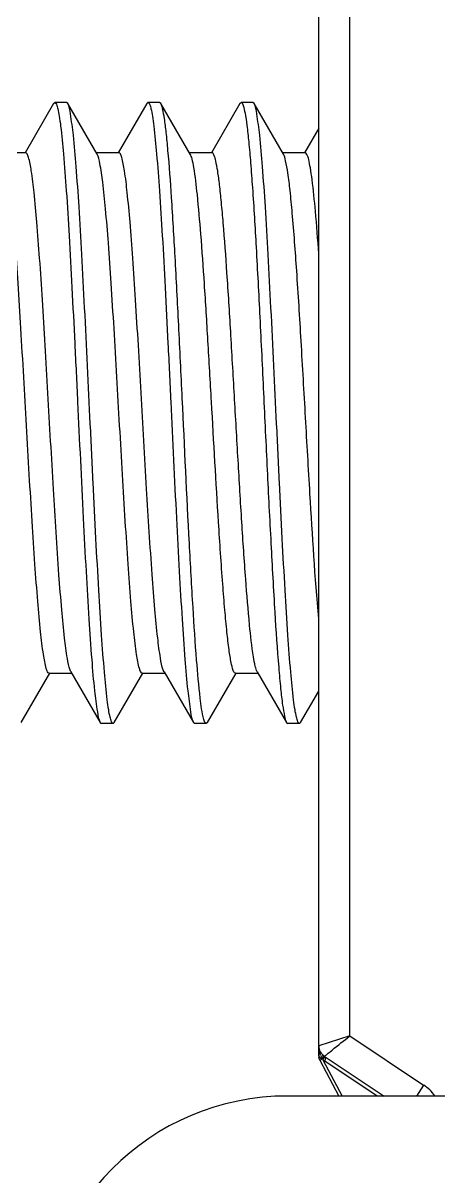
# Model space of a CAD drawing. Extents: x 1031190 to 1725648, y 733081 to 1571294.
# Drawn here: x 1136655.8 to 1136715.3, y 1228127 to 1228292.4 of the extents above; entities that cross this region are included whole.
import ezdxf

# ---------------------------------------------------------------- set-up
doc = ezdxf.new("R2010")
doc.units = 0
doc.header["$LTSCALE"] = 1000
doc.header["$MEASUREMENT"] = 0

msp = doc.modelspace()

# ---------------------------------------------------------------- linework, layer by layer
at = {"linetype": 'Continuous'}
for p, q in [((1136698.14, 1228144.38), (1136698.14, 1228327.19)), ((1136702.59, 1228147.24), (1136702.59, 1228325.76)), ((1136660.15, 1228280.84), (1136656.06, 1228273.78)), ((1136660.15, 1228280.84), (1136660.33, 1228280.99)), ((1136662, 1228280.99), (1136660.33, 1228280.99)), ((1136662, 1228280.99), (1136660.33, 1228280.99)), ((1136660.33, 1228280.99), (1136660.35, 1228280.98)), ((1136662.17, 1228280.84), (1136662, 1228280.99)), ((1136666.38, 1228273.6), (1136662.17, 1228280.84)), ((1136673.5, 1228280.84), (1136669.41, 1228273.78)), ((1136673.5, 1228280.84), (1136673.67, 1228280.99)), ((1136675.34, 1228280.99), (1136673.67, 1228280.99)), ((1136675.34, 1228280.99), (1136673.67, 1228280.99)), ((1136673.67, 1228280.99), (1136673.7, 1228280.98)), ((1136675.52, 1228280.84), (1136675.34, 1228280.99)), ((1136679.73, 1228273.6), (1136675.52, 1228280.84)), ((1136686.84, 1228280.84), (1136682.75, 1228273.78)), ((1136686.84, 1228280.84), (1136687.02, 1228280.99)), ((1136688.69, 1228280.99), (1136687.02, 1228280.99)), ((1136688.69, 1228280.99), (1136687.02, 1228280.99)), ((1136687.02, 1228280.99), (1136687.04, 1228280.98)), ((1136688.86, 1228280.84), (1136688.69, 1228280.99)), ((1136693.08, 1228273.6), (1136688.86, 1228280.84)), ((1136698.14, 1228277.3), (1136696.1, 1228273.78)), ((1136656.16, 1228273.78), (1136652.93, 1228273.78)), ((1136669.51, 1228273.78), (1136666.28, 1228273.78)), ((1136682.86, 1228273.78), (1136679.62, 1228273.78)), ((1136696.2, 1228273.78), (1136692.97, 1228273.78)), ((1136655.5, 1228192.16), (1136659.61, 1228199.22)), ((1136659.5, 1228199.22), (1136662.73, 1228199.22)), ((1136662.63, 1228199.4), (1136662.51, 1228199.65)), ((1136662.63, 1228199.4), (1136666.82, 1228192.16)), ((1136668.85, 1228192.16), (1136672.95, 1228199.22)), ((1136672.85, 1228199.22), (1136676.08, 1228199.22)), ((1136675.98, 1228199.4), (1136675.86, 1228199.66)), ((1136675.98, 1228199.4), (1136680.17, 1228192.16)), ((1136682.19, 1228192.16), (1136686.3, 1228199.22)), ((1136686.19, 1228199.22), (1136689.43, 1228199.22)), ((1136689.32, 1228199.4), (1136693.52, 1228192.16)), ((1136695.54, 1228192.16), (1136698.14, 1228196.64)), ((1136666.82, 1228192.16), (1136667, 1228192.01)), ((1136668.67, 1228192.01), (1136667, 1228192.01)), ((1136668.67, 1228192.01), (1136667, 1228192.01)), ((1136668.67, 1228192.01), (1136668.65, 1228192.01)), ((1136668.85, 1228192.16), (1136668.67, 1228192.01)), ((1136680.17, 1228192.16), (1136680.35, 1228192.01)), ((1136682.02, 1228192.01), (1136680.35, 1228192.01)), ((1136682.02, 1228192.01), (1136680.35, 1228192.01)), ((1136682.19, 1228192.16), (1136682.02, 1228192.01)), ((1136693.52, 1228192.16), (1136693.69, 1228192.01)), ((1136695.36, 1228192.01), (1136693.69, 1228192.01)), ((1136695.36, 1228192.01), (1136693.69, 1228192.01)), ((1136695.36, 1228192.01), (1136695.34, 1228192.01)), ((1136695.54, 1228192.16), (1136695.36, 1228192.01)), ((1136702.59, 1228147.24), (1136698.14, 1228145.81)), ((1136702.59, 1228147.24), (1136713.16, 1228140.19)), ((1136698.3, 1228143.76), (1136698.65, 1228143.94)), ((1136698.3, 1228143.76), (1136701.01, 1228138.63)), ((1136698.42, 1228144.06), (1136698.5, 1228144.02)), ((1136698.5, 1228144.02), (1136698.62, 1228143.98)), ((1136698.71, 1228144.22), (1136698.62, 1228143.98)), ((1136698.65, 1228143.94), (1136698.62, 1228143.98)), ((1136698.75, 1228144.19), (1136698.65, 1228143.94)), ((1136698.74, 1228143.83), (1136698.65, 1228143.94)), ((1136698.84, 1228144.1), (1136698.74, 1228143.83)), ((1136698.74, 1228143.83), (1136701.49, 1228138.63)), ((1136698.93, 1228144.33), (1136707.48, 1228138.63)), ((1136699.05, 1228143.95), (1136698.99, 1228143.64)), ((1136706.52, 1228138.63), (1136698.99, 1228143.64)), ((1136713.16, 1228140.19), (1136712.12, 1228138.63)), ((1136720.38, 1228138.63), (1136693.69, 1228138.63))]:
    msp.add_line(p, q, dxfattribs=at)
for centre, radius, start, end in [((1136699.92, 1228145.81), 1.78, 180, 236.3099), ((1136698.78, 1228144.79), 0.82, 235.7183, 238.8209), ((1136698.87, 1228144.94), 0.99, 238.8616, 242.9131), ((1136701.23, 1228145.55), 3.05, 200.3577, 204.6837), ((1136700.95, 1228145.42), 2.74, 204.7071, 208.0118), ((1136700.74, 1228145.31), 2.51, 208.005, 212.0404), ((1136700.71, 1228146.22), 3.1, 230.5794, 236.3228), ((1136709.71, 1228135.01), 6.23, 35.8764, 56.3099), ((1136693.69, 1228103.04), 35.59, 90, 180)]:
    msp.add_arc(centre, radius, start, end, dxfattribs=at)
for points, knots in [([(1136660.35, 1228280.98), (1136660.45, 1228280.96), (1136660.62, 1228280.6), (1136660.79, 1228279.98), (1136660.99, 1228278.9), (1136661.28, 1228276.77), (1136661.62, 1228273.19), (1136662.01, 1228267.95), (1136662.4, 1228261.57), (1136662.79, 1228254.28), (1136663.19, 1228246.35), (1136663.72, 1228235.33), (1136664.23, 1228224.43), (1136664.78, 1228214.06), (1136665.17, 1228207.3), (1136665.57, 1228201.62), (1136665.92, 1228197.16), (1136666.35, 1228194.19), (1136666.56, 1228192.61), (1136666.82, 1228192.16)], [0, 0, 0, 0, 0.003611, 0.011258, 0.023209, 0.039422, 0.084107, 0.143792, 0.216356, 0.299194, 0.389317, 0.483473, 0.670291, 0.756211, 0.832929, 0.897688, 0.948175, 0.982622, 1, 1, 1, 1]), ([(1136668.65, 1228192.01), (1136668.54, 1228192.04), (1136668.38, 1228192.4), (1136668.2, 1228193.02), (1136668.01, 1228194.09), (1136667.72, 1228196.22), (1136667.38, 1228199.8), (1136666.99, 1228205.05), (1136666.6, 1228211.43), (1136666.2, 1228218.72), (1136665.81, 1228226.65), (1136665.28, 1228237.68), (1136664.76, 1228248.57), (1136664.22, 1228258.95), (1136663.83, 1228265.7), (1136663.43, 1228271.39), (1136663.07, 1228275.84), (1136662.65, 1228278.82), (1136662.43, 1228280.39), (1136662.17, 1228280.84)], [0, 0, 0, 0, 0.003604, 0.011244, 0.023189, 0.039398, 0.084082, 0.143773, 0.216344, 0.299191, 0.38933, 0.483504, 0.670341, 0.756264, 0.832985, 0.897741, 0.948217, 0.982646, 1, 1, 1, 1]), ([(1136673.7, 1228280.98), (1136673.8, 1228280.96), (1136673.97, 1228280.6), (1136674.14, 1228279.98), (1136674.33, 1228278.9), (1136674.62, 1228276.77), (1136674.96, 1228273.19), (1136675.35, 1228267.95), (1136675.75, 1228261.57), (1136676.14, 1228254.28), (1136676.54, 1228246.35), (1136677.07, 1228235.33), (1136677.58, 1228224.43), (1136678.13, 1228214.06), (1136678.52, 1228207.3), (1136678.92, 1228201.62), (1136679.27, 1228197.16), (1136679.69, 1228194.19), (1136679.91, 1228192.61), (1136680.17, 1228192.16)], [0, 0, 0, 0, 0.003611, 0.011257, 0.023207, 0.039418, 0.084101, 0.143787, 0.21635, 0.299185, 0.389306, 0.483463, 0.670281, 0.756199, 0.832917, 0.897679, 0.948171, 0.982621, 1, 1, 1, 1]), ([(1136679.6, 1228217.81), (1136679.24, 1228224.74), (1136678.75, 1228235.17), (1136678.09, 1228248.86), (1136677.59, 1228258.47), (1136677.1, 1228266.81), (1136676.68, 1228272.75), (1136676.31, 1228276.51), (1136676.07, 1228278.5), (1136675.83, 1228279.88), (1136675.65, 1228280.61), (1136675.52, 1228280.84)], [0, 0, 0, 0, 0.329141, 0.495694, 0.6508, 0.785583, 0.892349, 0.93326, 0.965064, 0.987355, 1, 1, 1, 1]), ([(1136687.04, 1228280.98), (1136687.2, 1228280.95), (1136687.39, 1228280.31), (1136687.63, 1228279.31), (1136687.87, 1228277.5), (1136688.13, 1228275.14), (1136688.39, 1228272.15), (1136688.76, 1228267.13), (1136689.2, 1228259.75), (1136689.71, 1228249.95), (1136690.22, 1228239.32), (1136690.73, 1228228.51), (1136691.09, 1228221.32), (1136691.28, 1228217.81)], [0, 0, 0, 0, 0.007665, 0.025364, 0.053379, 0.091388, 0.138842, 0.195022, 0.330009, 0.488072, 0.659495, 0.833705, 1, 1, 1, 1]), ([(1136695.34, 1228192.01), (1136695.23, 1228192.04), (1136695.07, 1228192.4), (1136694.9, 1228193.02), (1136694.7, 1228194.09), (1136694.41, 1228196.23), (1136694.07, 1228199.8), (1136693.68, 1228205.05), (1136693.29, 1228211.43), (1136692.89, 1228218.72), (1136692.5, 1228226.65), (1136691.97, 1228237.68), (1136691.45, 1228248.57), (1136690.91, 1228258.95), (1136690.52, 1228265.7), (1136690.12, 1228271.39), (1136689.77, 1228275.84), (1136689.34, 1228278.82), (1136689.12, 1228280.39), (1136688.86, 1228280.84)], [0, 0, 0, 0, 0.003605, 0.011247, 0.023192, 0.039401, 0.084084, 0.143773, 0.216344, 0.299192, 0.389326, 0.483496, 0.670337, 0.756261, 0.832979, 0.897736, 0.948215, 0.982646, 1, 1, 1, 1]), ([(1136659.5, 1228199.22), (1136659.41, 1228199.22), (1136659.22, 1228199.48), (1136658.96, 1228200.34), (1136658.6, 1228202.31), (1136658.24, 1228205.49), (1136657.85, 1228209.82), (1136657.45, 1228215.11), (1136657.06, 1228221.16), (1136656.66, 1228227.77), (1136656.14, 1228236.99), (1136655.62, 1228246.13), (1136655.08, 1228254.86), (1136654.69, 1228260.57), (1136654.29, 1228265.4), (1136653.93, 1228269.21), (1136653.52, 1228271.81), (1136653.27, 1228273.19), (1136653.04, 1228273.6)], [0, 0, 0, 0, 0.003516, 0.010771, 0.037949, 0.081609, 0.140308, 0.211978, 0.294061, 0.383613, 0.477416, 0.664254, 0.750571, 0.827952, 0.893624, 0.945254, 0.981055, 1, 1, 1, 1]), ([(1136662.51, 1228199.65), (1136662.31, 1228200.19), (1136662.04, 1228201.74), (1136661.66, 1228204.62), (1136661.28, 1228208.62), (1136660.73, 1228215.72), (1136660.09, 1228226.07), (1136659.47, 1228237.03), (1136658.95, 1228246.08), (1136658.56, 1228252.52), (1136658.18, 1228258.41), (1136657.79, 1228263.53), (1136657.41, 1228267.72), (1136657.05, 1228270.8), (1136656.7, 1228272.7), (1136656.44, 1228273.53), (1136656.25, 1228273.78), (1136656.16, 1228273.78)], [0, 0, 0, 0, 0.023312, 0.06278, 0.117199, 0.184734, 0.349474, 0.534403, 0.626505, 0.71409, 0.794123, 0.863837, 0.92083, 0.96317, 0.989516, 0.99656, 1, 1, 1, 1]), ([(1136672.85, 1228199.22), (1136672.76, 1228199.22), (1136672.57, 1228199.48), (1136672.3, 1228200.34), (1136671.95, 1228202.31), (1136671.58, 1228205.49), (1136671.19, 1228209.82), (1136670.8, 1228215.11), (1136670.41, 1228221.16), (1136670.01, 1228227.77), (1136669.48, 1228236.99), (1136668.97, 1228246.13), (1136668.42, 1228254.86), (1136668.03, 1228260.57), (1136667.64, 1228265.4), (1136667.27, 1228269.21), (1136666.87, 1228271.81), (1136666.62, 1228273.19), (1136666.38, 1228273.6)], [0, 0, 0, 0, 0.003516, 0.010771, 0.037949, 0.081609, 0.140308, 0.211978, 0.294061, 0.383613, 0.477416, 0.664254, 0.750572, 0.827952, 0.893624, 0.945254, 0.981055, 1, 1, 1, 1]), ([(1136675.86, 1228199.66), (1136675.65, 1228200.21), (1136675.38, 1228201.76), (1136675, 1228204.65), (1136674.63, 1228208.65), (1136674.08, 1228215.76), (1136673.44, 1228226.11), (1136672.82, 1228237.07), (1136672.3, 1228246.11), (1136671.91, 1228252.54), (1136671.52, 1228258.43), (1136671.14, 1228263.54), (1136670.75, 1228267.73), (1136670.4, 1228270.8), (1136670.05, 1228272.7), (1136669.79, 1228273.53), (1136669.6, 1228273.78), (1136669.51, 1228273.78)], [0, 0, 0, 0, 0.02345, 0.063033, 0.11754, 0.185131, 0.349903, 0.534772, 0.62682, 0.714344, 0.794313, 0.863966, 0.920906, 0.963205, 0.989525, 0.996562, 1, 1, 1, 1]), ([(1136683.78, 1228220.84), (1136683.42, 1228226.59), (1136682.93, 1228235.27), (1136682.28, 1228246.66), (1136681.79, 1228254.67), (1136681.3, 1228261.65), (1136680.82, 1228267.21), (1136680.42, 1228270.82), (1136680.04, 1228272.74), (1136679.85, 1228273.39), (1136679.73, 1228273.6)], [0, 0, 0, 0, 0.326529, 0.491938, 0.646319, 0.780991, 0.888404, 0.962618, 0.986009, 1, 1, 1, 1]), ([(1136687.11, 1228220.84), (1136686.93, 1228223.8), (1136686.57, 1228229.86), (1136686.05, 1228238.96), (1136685.54, 1228247.92), (1136685.03, 1228256.16), (1136684.58, 1228262.34), (1136684.21, 1228266.55), (1136683.95, 1228269.04), (1136683.7, 1228270.99), (1136683.43, 1228272.47), (1136683.23, 1228273.28), (1136682.99, 1228273.78), (1136682.86, 1228273.78)], [0, 0, 0, 0, 0.167056, 0.342036, 0.51408, 0.67247, 0.807366, 0.863327, 0.910435, 0.947987, 0.975456, 0.992576, 1, 1, 1, 1]), ([(1136698.14, 1228207.02), (1136697.59, 1228212.98), (1136697.01, 1228222.59), (1136696.24, 1228235.86), (1136695.64, 1228246.51), (1136695.03, 1228256.29), (1136694.51, 1228263.48), (1136694.06, 1228268.14), (1136693.77, 1228270.65), (1136693.46, 1228272.39), (1136693.24, 1228273.31), (1136693.08, 1228273.6)], [0, 0, 0, 0, 0.268555, 0.432232, 0.596778, 0.747731, 0.871839, 0.920321, 0.958291, 0.984973, 1, 1, 1, 1]), ([(1136698.14, 1228259.32), (1136697.99, 1228261.35), (1136697.72, 1228264.9), (1136697.31, 1228269.01), (1136696.97, 1228271.46), (1136696.73, 1228272.69), (1136696.55, 1228273.38), (1136696.32, 1228273.78), (1136696.2, 1228273.78)], [0, 0, 0, 0, 0.41482, 0.72823, 0.841797, 0.924784, 0.976685, 1, 1, 1, 1]), ([(1136686.19, 1228199.22), (1136686.03, 1228199.22), (1136685.77, 1228199.89), (1136685.54, 1228200.89), (1136685.24, 1228202.8), (1136684.96, 1228205.29), (1136684.66, 1228208.44), (1136684.24, 1228213.68), (1136683.96, 1228217.89), (1136683.78, 1228220.84)], [0, 0, 0, 0, 0.022065, 0.075173, 0.160602, 0.277059, 0.422357, 0.593607, 1, 1, 1, 1]), ([(1136689.32, 1228199.4), (1136689.18, 1228199.64), (1136688.99, 1228200.38), (1136688.57, 1228202.6), (1136688.14, 1228206.79), (1136687.61, 1228213.2), (1136687.29, 1228218.12), (1136687.11, 1228220.84)], [0, 0, 0, 0, 0.038609, 0.10461, 0.31585, 0.620996, 1, 1, 1, 1]), ([(1136681.67, 1228192.59), (1136681.38, 1228193.58), (1136681.06, 1228196.43), (1136680.55, 1228201.76), (1136680.08, 1228209.17), (1136679.76, 1228214.75), (1136679.6, 1228217.81)], [0, 0, 0, 0, 0.121434, 0.337609, 0.636283, 1, 1, 1, 1]), ([(1136691.28, 1228217.81), (1136691.45, 1228214.52), (1136691.78, 1228208.59), (1136692.24, 1228201.65), (1136692.64, 1228197.23), (1136692.9, 1228194.88), (1136693.18, 1228193.28), (1136693.36, 1228192.43), (1136693.52, 1228192.16)], [0, 0, 0, 0, 0.383711, 0.690971, 0.809132, 0.900843, 0.964663, 1, 1, 1, 1]), ([(1136682.02, 1228192.01), (1136681.99, 1228192.01), (1136681.77, 1228192.14), (1136681.73, 1228192.4), (1136681.67, 1228192.59)], [0, 0, 0, 0, 0.133974, 1, 1, 1, 1]), ([(1136698.93, 1228144.33), (1136699.33, 1228144.58), (1136700.49, 1228145.63), (1136701.74, 1228146.56), (1136702.59, 1228147.24)], [0, 0, 0, 0, 0.301655, 1, 1, 1, 1]), ([(1136698.16, 1228144.17), (1136698.16, 1228144.2), (1136698.17, 1228144.26), (1136698.19, 1228144.32), (1136698.2, 1228144.35)], [0, 0, 0, 0, 0.48312, 1, 1, 1, 1]), ([(1136698.72, 1228144.49), (1136698.77, 1228144.44), (1136698.78, 1228144.32), (1136698.76, 1228144.22), (1136698.75, 1228144.19)], [0, 0, 0, 0, 0.668538, 1, 1, 1, 1]), ([(1136698.79, 1228144.43), (1136698.81, 1228144.42), (1136698.84, 1228144.38), (1136698.85, 1228144.33), (1136698.85, 1228144.3)], [0, 0, 0, 0, 0.464051, 1, 1, 1, 1]), ([(1136698.85, 1228144.3), (1136698.86, 1228144.27), (1136698.86, 1228144.2), (1136698.85, 1228144.13), (1136698.84, 1228144.1)], [0, 0, 0, 0, 0.453877, 1, 1, 1, 1])]:
    msp.add_open_spline(points, degree=3, knots=knots, dxfattribs=at)
for points in [[(1136698.2, 1228145.1), (1136698.16, 1228145.33), (1136698.14, 1228145.57), (1136698.14, 1228145.81)], [(1136698.37, 1228144.48), (1136698.29, 1228144.68), (1136698.24, 1228144.89), (1136698.2, 1228145.1)], [(1136698.14, 1228144.38), (1136698.14, 1228144.28), (1136698.23, 1228144.18), (1136698.32, 1228144.11)], [(1136698.3, 1228143.76), (1136698.23, 1228143.89), (1136698.16, 1228144.02), (1136698.16, 1228144.17)], [(1136698.68, 1228144.53), (1136698.76, 1228144.46), (1136698.74, 1228144.32), (1136698.71, 1228144.22)], [(1136699.03, 1228144.18), (1136699.06, 1228144.11), (1136699.06, 1228144.03), (1136699.05, 1228143.95)]]:
    msp.add_open_spline(points, degree=3, dxfattribs=at)

doc.saveas('drawing.dxf')
